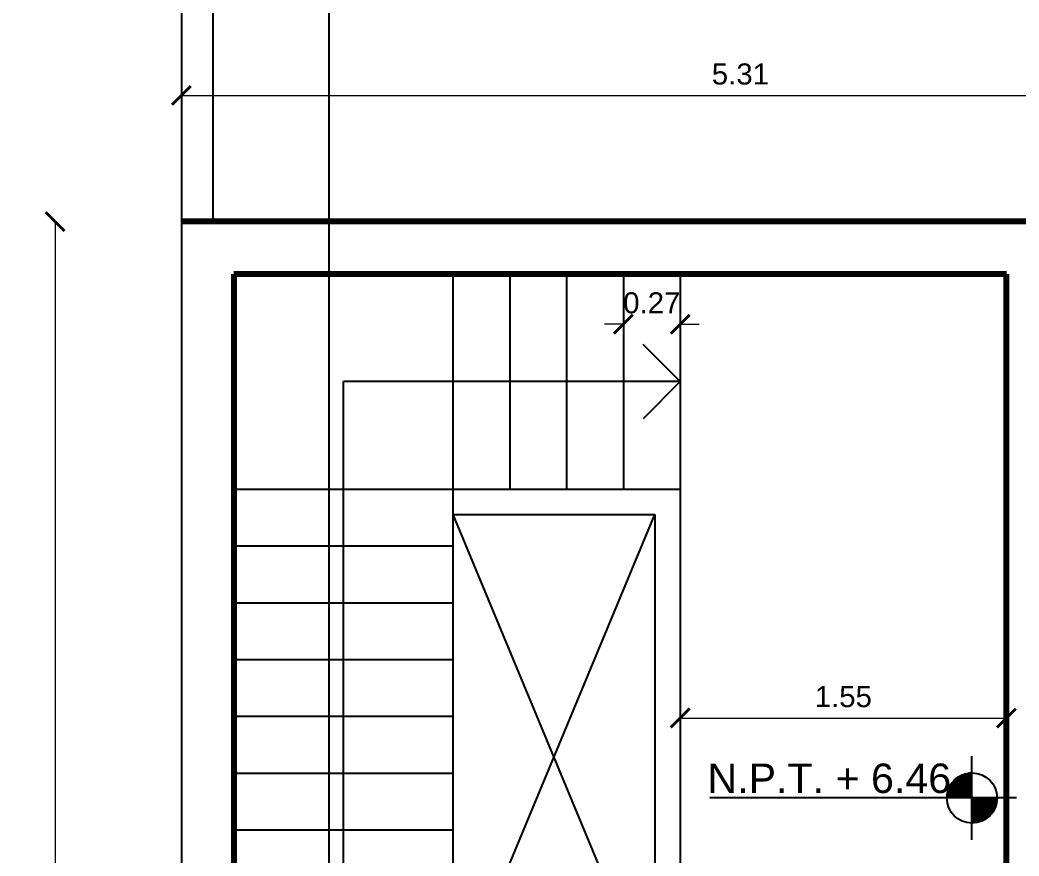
# Model space of a CAD drawing. Header units: inches. Extents: x 20.7 to 104.8, y 84.5 to 143.9.
# Drawn here: x 54.291 to 59.037, y 116.1 to 120.074 of the extents above; entities that cross this region are included whole.
import ezdxf

# ---------------------------------------------------------------- set-up
doc = ezdxf.new("R2010")
doc.units = ezdxf.units.IN
doc.header["$MEASUREMENT"] = 0
doc.linetypes.add('CONTINUA', pattern=[0])
for name, color, linetype in [('Cotas', 60, 'Continuous'), ('Flecha', 6, 'Continuous'), ('Gradas', 3, 'Continuous'), ('Linea de corte', 30, 'Continuous'), ('Niveles', 86, 'Continuous'), ('Pared lejana', 152, 'Continuous'), ('Vacio', 156, 'Continuous')]:
    doc.layers.add(name, color=color, linetype=linetype)
doc.layers.add('Paredes', color=5, linetype='Continuous', lineweight=80)
doc.styles.get("Standard").update_dxf_attribs({"font": 'arial.ttf'})
doc.styles.add('style1', font='arial.ttf')
doc.dimstyles.new('Cotas', dxfattribs={"dimtxt": 0.1, "dimasz": 0.09, "dimexe": 0.2, "dimexo": 0.4, "dimgap": 0.05, "dimtad": 1, "dimzin": 0, "dimdsep": 46, "dimtxsty": 'Standard', "dimblk": 'ARCHTICK', "dimcen": 0.09, "dimse1": 1, "dimse2": 1, "dimclrd": 60, "dimclre": 256, "dimadec": 0, "dimazin": 0, "dimtfac": 1, "dimtix": 1, "dimtofl": 0, "dimtmove": 1, "dimatfit": 3, "dimfxl": 0, "dimtolj": 1, "dimtzin": 0, "dimlwd": 9, "dimarcsym": 0})

# ---------------------------------------------------------------- blocks, each defined once
blk = doc.blocks.new('_ArchTick')
at = {"color": 0, "linetype": 'ByBlock', "const_width": 0.15}
blk.add_lwpolyline([(-0.5, -0.5), (0.5, 0.5)], dxfattribs=at)
blk = doc.blocks.new('*D324')
at = {"layer": 'Cotas', "color": 60, "linetype": 'CONTINUA', "lineweight": 9, "transparency": 16777216}
blk.add_line((54.4576, 119.1155), (54.4576, 108.9211), dxfattribs=at)
at = {"layer": 'Defpoints', "color": 0, "transparency": 16777216}
for p in [(54.4576, 119.1155), (54.4576, 108.9211), (54.4576, 108.9211)]:
    blk.add_point(p, dxfattribs=at)
at = {"layer": 'Cotas', "color": 60, "lineweight": 9, "transparency": 16777216, "xscale": 0.09, "yscale": 0.09, "zscale": 0.09}
for p, rotation in [((54.4576, 119.1155), 90), ((54.4576, 108.9211), 270)]:
    blk.add_blockref('_ArchTick', p, dxfattribs=dict(at, rotation=rotation))
at = {"layer": 'Cotas', "color": 0, "transparency": 16777216, "insert": (54.3565, 114.0183), "char_height": 0.1, "attachment_point": 5, "rotation": 90}
blk.add_mtext('\\A1;10.19', dxfattribs=at)
blk = doc.blocks.new('*D328')
at = {"layer": 'Cotas', "color": 60, "linetype": 'CONTINUA', "lineweight": 9, "transparency": 16777216}
blk.add_line((55.0576, 119.7155), (60.3695, 119.7155), dxfattribs=at)
at = {"layer": 'Defpoints', "color": 0, "transparency": 16777216}
for p in [(55.0576, 119.7155), (60.3695, 119.7155), (60.3695, 119.7155)]:
    blk.add_point(p, dxfattribs=at)
at = {"layer": 'Cotas', "color": 60, "lineweight": 9, "transparency": 16777216, "xscale": 0.09, "yscale": 0.09, "zscale": 0.09, "rotation": 180}
blk.add_blockref('_ArchTick', (55.0576, 119.7155), dxfattribs=at)
at = {"layer": 'Cotas', "color": 60, "lineweight": 9, "transparency": 16777216, "xscale": 0.09, "yscale": 0.09, "zscale": 0.09}
blk.add_blockref('_ArchTick', (60.3695, 119.7155), dxfattribs=at)
at = {"layer": 'Cotas', "color": 0, "transparency": 16777216, "insert": (57.7135, 119.8166), "char_height": 0.1, "attachment_point": 5}
blk.add_mtext('\\A1;5.31', dxfattribs=at)
blk = doc.blocks.new('*D422')
at = {"layer": 'Cotas', "color": 60, "linetype": 'CONTINUA', "lineweight": 9, "transparency": 16777216}
blk.add_line((57.4276, 116.7559), (58.9772, 116.7559), dxfattribs=at)
at = {"layer": 'Defpoints', "color": 0, "transparency": 16777216}
for p in [(57.4276, 116.7559), (58.9772, 116.7559), (58.9772, 116.7559)]:
    blk.add_point(p, dxfattribs=at)
at = {"layer": 'Cotas', "color": 60, "lineweight": 9, "transparency": 16777216, "xscale": 0.09, "yscale": 0.09, "zscale": 0.09, "rotation": 180}
blk.add_blockref('_ArchTick', (57.4276, 116.7559), dxfattribs=at)
at = {"layer": 'Cotas', "color": 60, "lineweight": 9, "transparency": 16777216, "xscale": 0.09, "yscale": 0.09, "zscale": 0.09}
blk.add_blockref('_ArchTick', (58.9772, 116.7559), dxfattribs=at)
at = {"layer": 'Cotas', "color": 0, "transparency": 16777216, "insert": (58.2024, 116.857), "char_height": 0.1, "attachment_point": 5}
blk.add_mtext('\\A1;1.55', dxfattribs=at)
blk = doc.blocks.new('*D357')
at = {"layer": 'Cotas', "color": 60, "linetype": 'CONTINUA', "lineweight": 9, "transparency": 16777216}
for p, q in [((57.1576, 118.6279), (57.0676, 118.6279)), ((57.4276, 118.6279), (57.5176, 118.6279))]:
    blk.add_line(p, q, dxfattribs=at)
at = {"layer": 'Defpoints', "color": 0, "transparency": 16777216}
for p in [(57.1576, 118.6279), (57.4276, 118.6279), (57.4276, 118.6279)]:
    blk.add_point(p, dxfattribs=at)
at = {"layer": 'Cotas', "color": 60, "lineweight": 9, "transparency": 16777216, "xscale": 0.09, "yscale": 0.09, "zscale": 0.09}
blk.add_blockref('_ArchTick', (57.1576, 118.6279), dxfattribs=at)
at = {"layer": 'Cotas', "color": 60, "lineweight": 9, "transparency": 16777216, "xscale": 0.09, "yscale": 0.09, "zscale": 0.09, "rotation": 180}
blk.add_blockref('_ArchTick', (57.4276, 118.6279), dxfattribs=at)
at = {"layer": 'Cotas', "color": 0, "transparency": 16777216, "insert": (57.2926, 118.7289), "char_height": 0.1, "attachment_point": 5}
blk.add_mtext('\\A1;0.27', dxfattribs=at)
blk = doc.blocks.new('Nivel2')
at = {"layer": 'Niveles'}
for p, q in [((46.512, 32.297), (46.512, 32.6947)), ((46.4732, 32.6087), (46.4732, 32.4959)), ((46.512, 32.6091), (46.4743, 32.6091)), ((46.4782, 32.6103), (46.4782, 32.4959)), ((46.4831, 32.6116), (46.4831, 32.4959)), ((46.4881, 32.6128), (46.4881, 32.4959)), ((46.4931, 32.6137), (46.4931, 32.4959)), ((46.512, 32.614), (46.4955, 32.614)), ((46.498, 32.6144), (46.498, 32.4959)), ((46.503, 32.6148), (46.503, 32.4959)), ((46.508, 32.6151), (46.508, 32.4959)), ((46.4135, 32.5632), (46.4135, 32.4959)), ((46.512, 32.5643), (46.4143, 32.5643)), ((46.512, 32.5693), (46.418, 32.5693)), ((46.4185, 32.57), (46.4185, 32.4959)), ((46.512, 32.5743), (46.4221, 32.5743)), ((46.4235, 32.5759), (46.4235, 32.4959)), ((46.512, 32.5792), (46.4267, 32.5792)), ((46.4284, 32.581), (46.4284, 32.4959)), ((46.512, 32.5842), (46.4318, 32.5842)), ((46.4334, 32.5856), (46.4334, 32.4959)), ((46.512, 32.5892), (46.4377, 32.5892)), ((46.4384, 32.5898), (46.4384, 32.4959)), ((46.4434, 32.5935), (46.4434, 32.4959)), ((46.512, 32.5942), (46.4444, 32.5942)), ((46.4483, 32.5968), (46.4483, 32.4959)), ((46.512, 32.5991), (46.4522, 32.5991)), ((46.4533, 32.5997), (46.4533, 32.4959)), ((46.4583, 32.6024), (46.4583, 32.4959)), ((46.512, 32.6041), (46.4618, 32.6041)), ((46.4632, 32.6048), (46.4632, 32.4959)), ((46.4682, 32.6069), (46.4682, 32.4959)), ((46.512, 32.5146), (46.3942, 32.5146)), ((46.512, 32.5196), (46.3951, 32.5196)), ((46.512, 32.5246), (46.3962, 32.5246)), ((46.512, 32.5295), (46.3975, 32.5295)), ((46.3986, 32.533), (46.3986, 32.4959)), ((46.512, 32.5345), (46.3991, 32.5345)), ((46.512, 32.5395), (46.4009, 32.5395)), ((46.512, 32.5444), (46.403, 32.5444)), ((46.4036, 32.5457), (46.4036, 32.4959)), ((46.512, 32.5494), (46.4054, 32.5494)), ((46.512, 32.5544), (46.408, 32.5544)), ((46.4086, 32.5553), (46.4086, 32.4959)), ((46.512, 32.5594), (46.411, 32.5594)), ((46.7232, 32.4959), (45.2662, 32.4959)), ((46.512, 32.4997), (46.3928, 32.4997)), ((46.512, 32.5047), (46.393, 32.5047)), ((46.512, 32.5096), (46.3935, 32.5096)), ((46.3936, 32.5109), (46.3936, 32.4959)), ((46.6313, 32.4947), (46.512, 32.4947)), ((46.6312, 32.4898), (46.512, 32.4898)), ((46.6308, 32.4848), (46.512, 32.4848)), ((46.6302, 32.4798), (46.512, 32.4798)), ((46.6295, 32.4748), (46.512, 32.4748)), ((46.6285, 32.4699), (46.512, 32.4699)), ((46.6272, 32.4649), (46.512, 32.4649)), ((46.513, 32.4959), (46.513, 32.3766)), ((46.5179, 32.4959), (46.5179, 32.3767)), ((46.5229, 32.4959), (46.5229, 32.3771)), ((46.5279, 32.4959), (46.5279, 32.3776)), ((46.5328, 32.4959), (46.5328, 32.3784)), ((46.5378, 32.4959), (46.5378, 32.3794)), ((46.5428, 32.4959), (46.5428, 32.3806)), ((46.5478, 32.4959), (46.5478, 32.382)), ((46.5527, 32.4959), (46.5527, 32.3837)), ((46.5577, 32.4959), (46.5577, 32.3857)), ((46.5627, 32.4959), (46.5627, 32.3878)), ((46.5676, 32.4959), (46.5676, 32.3903)), ((46.5726, 32.4959), (46.5726, 32.3931)), ((46.5776, 32.4959), (46.5776, 32.3962)), ((46.5826, 32.4959), (46.5826, 32.3996)), ((46.5875, 32.4959), (46.5875, 32.4035)), ((46.5925, 32.4959), (46.5925, 32.4078)), ((46.5975, 32.4959), (46.5975, 32.4126)), ((46.6024, 32.4959), (46.6024, 32.418)), ((46.6074, 32.4959), (46.6074, 32.4242)), ((46.6124, 32.4959), (46.6124, 32.4314)), ((46.6174, 32.4959), (46.6174, 32.4399)), ((46.6223, 32.4959), (46.6223, 32.4504)), ((46.6273, 32.4959), (46.6273, 32.4651)), ((46.6258, 32.4599), (46.512, 32.4599)), ((46.6241, 32.455), (46.512, 32.455)), ((46.6222, 32.45), (46.512, 32.45)), ((46.6199, 32.445), (46.512, 32.445)), ((46.6175, 32.44), (46.512, 32.44)), ((46.6147, 32.4351), (46.512, 32.4351)), ((46.6116, 32.4301), (46.512, 32.4301)), ((46.6081, 32.4251), (46.512, 32.4251)), ((46.6042, 32.4202), (46.512, 32.4202)), ((46.5999, 32.4152), (46.512, 32.4152)), ((46.5951, 32.4102), (46.512, 32.4102)), ((46.5896, 32.4052), (46.512, 32.4052)), ((46.5834, 32.4003), (46.512, 32.4003)), ((46.5762, 32.3953), (46.512, 32.3953)), ((46.5677, 32.3903), (46.512, 32.3903)), ((46.557, 32.3854), (46.512, 32.3854)), ((46.542, 32.3804), (46.512, 32.3804))]:
    blk.add_line(p, q, dxfattribs=at)
blk.add_circle((46.512, 32.4959), 0.1193, dxfattribs=at)

msp = doc.modelspace()

# ---------------------------------------------------------------- linework, layer by layer
at = {"layer": 'Flecha'}
for p, q in [((57.4276, 118.3547), (57.2508, 118.5315)), ((57.4276, 118.3547), (55.8276, 118.3547)), ((55.8276, 114.959), (55.8276, 118.3547)), ((57.4276, 118.3547), (57.2508, 118.178))]:
    msp.add_line(p, q, dxfattribs=at)
at = {"layer": 'Gradas'}
for p, q in [((56.3476, 118.8655), (56.3476, 114.504)), ((56.6176, 118.8655), (56.6176, 117.844)), ((56.8876, 118.8655), (56.8876, 117.844)), ((57.1576, 118.8655), (57.1576, 117.844)), ((57.4276, 118.8655), (57.4276, 117.844)), ((55.3076, 117.844), (57.4276, 117.844)), ((57.4276, 117.844), (57.4276, 114.504)), ((56.3476, 117.724), (57.3076, 117.724)), ((57.3076, 117.724), (57.3076, 115.414)), ((55.3076, 117.574), (56.3476, 117.574)), ((55.3076, 117.304), (56.3476, 117.304)), ((55.3076, 117.034), (56.3476, 117.034)), ((55.3076, 116.764), (56.3476, 116.764)), ((55.3076, 116.494), (56.3476, 116.494)), ((55.3076, 116.224), (56.3476, 116.224))]:
    msp.add_line(p, q, dxfattribs=at)
at = {"layer": 'Linea de corte'}
msp.add_line((55.7576, 141.1711), (55.7576, 106.7211), dxfattribs=at)
at = {"layer": 'Pared lejana'}
for p, q in [((55.0576, 138.9711), (55.0576, 108.9211)), ((55.2076, 138.8211), (55.2076, 119.1155))]:
    msp.add_line(p, q, dxfattribs=at)
at = {"layer": 'Paredes'}
for p, q in [((60.3695, 119.1155), (55.0576, 119.1155)), ((55.3076, 118.8655), (55.3076, 114.504)), ((58.9772, 118.8655), (55.3076, 118.8655)), ((58.9772, 115.404), (58.9772, 118.8655))]:
    msp.add_line(p, q, dxfattribs=at)
at = {"layer": 'Vacio'}
for p, q in [((56.3476, 117.724), (57.3076, 115.414)), ((56.3476, 115.414), (57.3076, 117.724))]:
    msp.add_line(p, q, dxfattribs=at)

# ---------------------------------------------------------------- block references
msp.add_blockref('Nivel2', (12.3016, 83.8798))

# ---------------------------------------------------------------- texts
at = {"layer": 'Niveles', "insert": (57.557, 116.5394), "char_height": 0.14, "width": 1.847722, "attachment_point": 1, "style": 'style1'}
msp.add_mtext('N.P.T. + 6.46', dxfattribs=at)

# ---------------------------------------------------------------- dimensions: what is measured, and where the dimension line sits
at = {"layer": 'Cotas'}
for base, p1, p2, picture, middle in [((60.3695, 119.7155), (55.0576, 119.7155), (60.3695, 119.7155), '*D328', (57.7135, 119.8166)), ((57.4276, 118.6279), (57.1576, 118.6279), (57.4276, 118.6279), '*D357', (57.2926, 118.7289)), ((58.9772, 116.7559), (57.4276, 116.7559), (58.9772, 116.7559), '*D422', (58.2024, 116.857))]:
    dim = msp.add_linear_dim(base=base, p1=p1, p2=p2, dimstyle='Cotas', dxfattribs=at)
    dim.commit()
    dim.dimension.update_dxf_attribs({"geometry": picture, "text_midpoint": middle})
dim = msp.add_linear_dim(base=(54.4576, 108.9211), p1=(54.4576, 119.1155), p2=(54.4576, 108.9211), angle=270, dimstyle='Cotas', dxfattribs=at)
dim.commit()
dim.dimension.update_dxf_attribs({"geometry": '*D324', "text_midpoint": (54.3565, 114.0183)})

doc.saveas('drawing.dxf')
